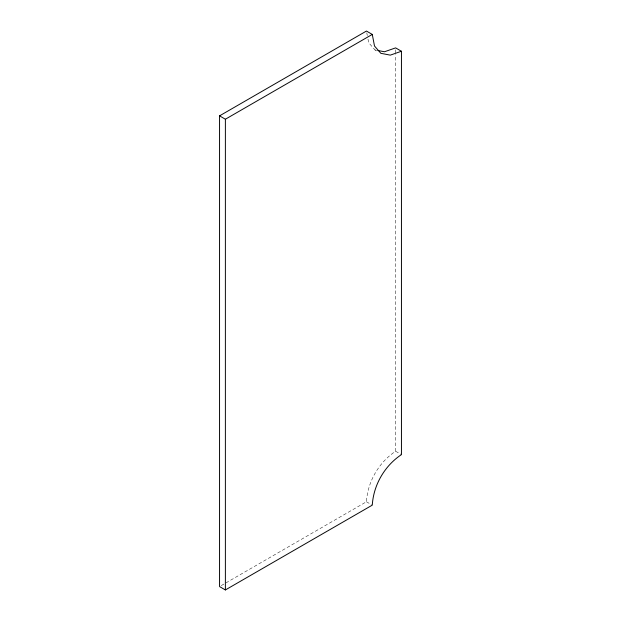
<?xml version="1.0" encoding="UTF-8"?>
<svg xmlns="http://www.w3.org/2000/svg" width="621" height="621" viewBox="0 0 621 621"><rect width="100%" height="100%" fill="white"/><g stroke="black" fill="none" stroke-linecap="round" stroke-linejoin="round"><path stroke-width="0.47" stroke-dasharray="3.1 2.33" d="M221.231 585.611L366.444 501.776C367.71 481.57 378.748 462.451 395.616 451.25L395.616 54.679M367.981 39.084L368.664 42.655L374.991 49.936L376.877 50.301M374.991 49.936L376.652 50.899M395.616 451.25L401.445 454.619M366.444 501.776L371.443 504.663M366.786 32.835L367.298 35.513M395.616 49.827L395.616 53.709"/><path stroke-width="0.93" d="M219.555 115.855L366.444 31.05L372.282 34.419L374.502 46.024L380.82 53.305L390.283 55.137L401.445 51.256L401.445 454.619C384.578 465.82 373.539 484.939 372.282 505.145L225.384 589.95L219.555 586.581L219.555 115.855L225.384 119.224L372.282 34.419M377.824 50.487L384.453 51.768L395.616 47.887L401.445 51.256M225.384 119.224L225.384 589.95"/></g></svg>
